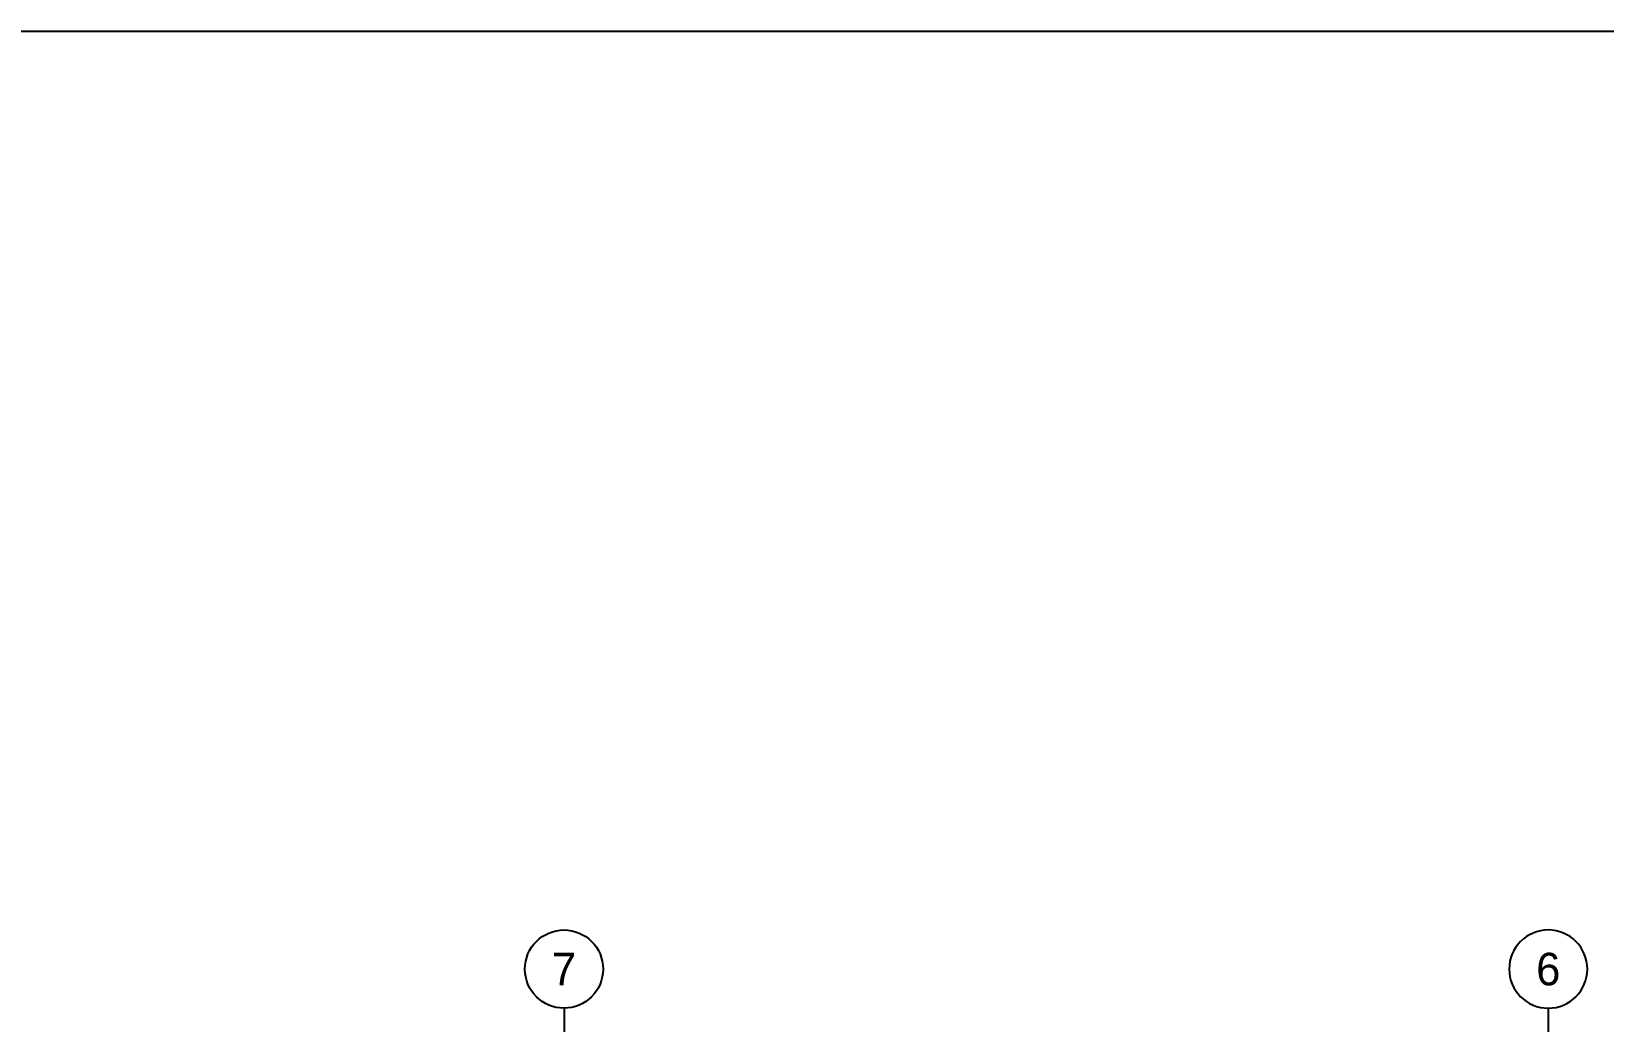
# Model space of a CAD drawing. Extents: x 185 to 567, y -69 to 170.
# Drawn here: x 243.05 to 259.35, y 78.56 to 88.82 of the extents above; entities that cross this region are included whole.
import ezdxf
from ezdxf.enums import TextEntityAlignment as Align

# ---------------------------------------------------------------- set-up
doc = ezdxf.new("R2010")
doc.units = 0
doc.header["$LTSCALE"] = 0.25
doc.header["$MEASUREMENT"] = 0
doc.linetypes.add('B4-PLANS$0$DASHDOT', pattern=[25.4, 12.7, -6.35, 0, -6.35])
doc.layers.get('0').update_dxf_attribs({"linetype": 'CONTINUOUS'})
doc.layers.get('Defpoints').update_dxf_attribs({"linetype": 'CONTINUOUS'})
doc.layers.add('A-AX', color=1, linetype='B4-PLANS$0$DASHDOT')
doc.layers.add('A-AXM', color=4, linetype='CONTINUOUS')
doc.styles.add('B4-PLANS$0$ROMANS', font='romans.shx')
doc.styles.add('B4-PLANS$0$XA', font='XARAB.SHX')

# ---------------------------------------------------------------- blocks, each defined once
blk = doc.blocks.new('B4-PLANS$0$ACRU1')
at = {"color": 2}
blk.add_circle((0, 0), 600, dxfattribs=at)
at = {"style": 'B4-PLANS$0$ROMANS'}
blk.add_attdef('A', text='', height=450, dxfattribs=at).set_placement((0, 0), align=Align.MIDDLE)
blk = doc.blocks.new('B4-PLANS$0$AXES-B2')
at = {"layer": 'A-AX', "ltscale": 0.1}
for p, q in [((0.085, 10.085), (0.085, -26.235)), ((8.585, 10.085), (8.585, -26.235))]:
    blk.add_line(p, q, dxfattribs=at)
at = {"layer": 'A-AXM'}
ref = blk.add_blockref('B4-PLANS$0$ACRU1', (0.085, 10.422), dxfattribs=dict(at, xscale=0.000562499917577972, yscale=0.000562499917577972, zscale=0.000562499917577972, rotation=179.9999822130464))
ref.add_attrib('A', '7', dxfattribs={"layer": '0', "height": 0.281, "rotation": 360, "style": 'B4-PLANS$0$XA', "flags": 12}).set_placement((0.085, 10.422), align=Align.MIDDLE)
ref = blk.add_blockref('B4-PLANS$0$ACRU1', (8.585, 10.422), dxfattribs=dict(at, xscale=-0.000562499917577972, yscale=0.0005624997429549556, zscale=0.0005625000000080149, rotation=180.0000177869535))
ref.add_attrib('A', '6', dxfattribs={"layer": '0', "height": 0.281, "rotation": 0, "style": 'B4-PLANS$0$XA', "flags": 12}).set_placement((8.585, 10.422), align=Align.MIDDLE)

msp = doc.modelspace()

# ---------------------------------------------------------------- linework, layer by layer
at = {"layer": 'Defpoints'}
msp.add_lwpolyline([(289.261, 88.822), (206.433, 88.822), (206.433, 22.338), (289.261, 22.338)], close=True, dxfattribs=at)
msp.add_lwpolyline([(289.261, 88.822), (206.433, 88.822), (206.433, 22.338), (289.261, 22.338)], close=True, dxfattribs=at)

# ---------------------------------------------------------------- block references
at = {"layer": 'A-AX', "xscale": 1.2, "yscale": 1.2, "zscale": 1.2}
msp.add_blockref('B4-PLANS$0$AXES-B2', (248.471, 66.599), dxfattribs=at)

doc.saveas('drawing.dxf')
